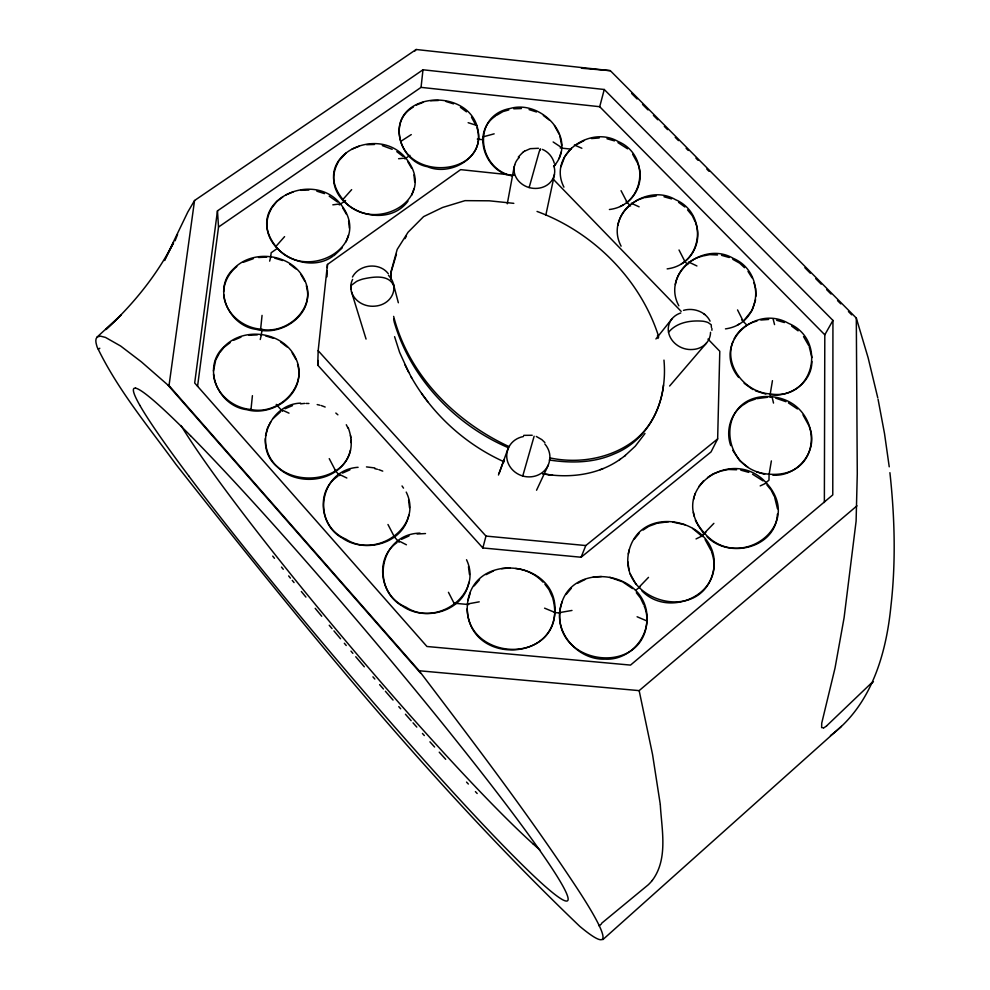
<?xml version="1.0" encoding="UTF-8"?>
<svg xmlns="http://www.w3.org/2000/svg" width="990" height="990" viewBox="0 0 990 990"><rect width="100%" height="100%" fill="white"/><g stroke="black" fill="none" stroke-linecap="round" stroke-linejoin="round"><path stroke-width="1.49" d="M553.571 166.518C578.729 139.021 541.827 99.285 510.296 108.442C471.958 115.298 476.759 167.706 511.644 175.849M663.968 360.113C666.703 389.627 658.424 421.53 634.33 440.488C610.842 458.593 578.593 464.038 549.908 457.9M832.937 320.414L832.776 494.901L630.519 665.094L426.95 646.495L194.684 382.994L217.466 210.87L422.99 69.783L604.259 89.496L832.937 320.414L824.806 334.806L824.361 502.499M554.907 612.451C558.793 559.721 472.626 550.292 467.466 603.987C462.132 657.904 550.836 667.545 554.907 612.451L544.587 608.169M769.069 474L768.982 480.15L765.406 483.095M770.133 397.225L770.171 394.156M823.643 727.811L821.626 727.588L821.725 723.183L835.015 668.101L844.086 617.785L856.102 521.21L857.278 473.876L856.301 318.05L610.323 70.674L581.439 68.223M755.89 296.27L755.593 288.585L753.947 282.744M513.921 175.279L460.635 169.637L327.455 264.454L318.174 350.707L317.716 365.1L482.848 547.953L581.093 557.234L711.043 451.923L717.651 438.904L719.792 351.277L707.986 339.087M559.87 612.55C555.204 665.8 643.537 676.554 646.977 620.99C650.158 568.953 564.35 558.36 559.87 612.55L571.985 610.446M390.691 279.415L390.963 271.854L397.2 249.406L408.066 232.229L423.584 216.624L442.604 207.467L465.003 200.648L489.295 200.809L513.81 203.346M326.985 276.816L327.22 270.641M327.344 267.548L327.455 264.454M390.642 277.745L390.84 273.129L396.421 254.195M811.899 361.461C811.899 382.152 790.75 397.039 771.123 394.899M777.41 514.082C775.937 547.965 729.098 559.362 707.12 536.778M223.653 291.815C224 281.952 229.235 272.658 236.833 266.533M213.456 370.978L215.709 360.001L219.161 353.616M297.557 364.32C306.145 392.981 273.178 417.248 246.782 409.674C218.134 406.259 201.44 367.216 224.012 346.785C244.023 325.871 284.229 331.786 295.961 358.751C308.991 386.273 278.487 415.441 250.99 409.489L252.413 395.678M306.318 285.813C314.808 313.892 282.002 336.86 256.497 329.385C228.69 326.205 211.674 288.3 233.987 268.426C253.824 248.28 292.978 254.145 304.747 280.331C317.679 307.247 287.236 335.177 260.63 329.138L262.053 315.389M317.716 365.1L318.198 360.546M197.554 386.348L218.53 227.044L421.047 87.367L422.99 69.783M261.273 335.449L262.004 329.324M270.629 257.326L271.173 252.735L277.485 248.317M194.547 200.512L169.018 385.58L419.154 670.762C470.906 739.035 523.091 807.197 570.636 878.551C577.987 889.676 633.649 971.301 579.744 926.318C431.875 784.699 302.396 624.888 175.874 464.285C148.215 426.294 117.513 389.553 97.107 346.958C96.278 343.864 94.619 339.681 97.193 336.959L121.325 314.82L105.881 329.571C132.994 304.561 156.643 275.579 173.559 242.686L164.451 260.531L187.791 212.058L194.547 200.512L416.147 49.5L610.323 70.674M732.984 341.327C723.405 365.718 745.458 392.696 770.245 393.909L772.448 380.655M769.131 474.185C825.833 478.727 823.965 401.915 772.027 396.767C715.584 391.656 716.884 470.832 769.131 474.185L771.371 460.907M540.33 149.911L540.49 148.847L540.082 149.391A23.525 0.817 -74.4 0 0 539.055 152.213L529.155 187.531M507.288 203.792L514.194 166.605M265.518 435.872L267.374 428.311L270.728 421.963M755.605 299.723L752.078 310.365L743.614 320.884M545.837 215.078L554.499 174.413M693.582 499.529L694.126 496.98M629.318 549.66C615.384 600.274 698.841 624.95 712.788 573.359C726.115 522.893 643.166 498.774 629.182 550.056M628.316 553.967L628.885 551.356M663.498 384.999C660.231 414.525 642.436 442.629 614.258 453.878C593.79 463.085 571.106 463.32 549.252 460.004M675.366 284.476C677.618 270.913 688.632 259.405 701.96 256.274M260.259 339.508L261.484 334.286M617.896 225.287C619.455 217.429 623.65 209.892 630.073 205.017M468.864 582.269C463.605 611.548 424.908 622.203 402.15 605.892C379.591 593.456 374.963 557.704 397.052 542.52M269.664 261.137L270.802 256.484M560.984 166.691L564.609 156.94M467.924 600.658L470.287 592.948M561.132 152.114L559.09 158.586M482.848 547.953L485.979 536.073L318.174 350.707M824.806 334.806L599.705 106.71L604.259 89.496M408.783 515.245C402.856 543.993 364.605 553.794 342.107 537.917C319.807 525.814 315.884 490.496 337.949 476.19M413.981 188.694L411.704 195.216M523.067 474.903L534.13 436.231M350.435 450.153C342.998 481.486 298.522 488.441 277.324 466.847C252.45 446.502 269.602 404.019 300.663 403.128M523.425 436.541A21.83 19.961 16 0 0 507.635 450.203A21.842 19.973 16 0 0 522.745 476.029L522.893 475.522M348.48 235.137L346.079 241.82M711.365 327.306L711.228 324.769L708.147 322.579A23.946 9.962 -11.2 0 0 702.962 321.218C690.834 320.117 676.603 322.295 668.559 332.331A21.149 18.624 20.8 0 0 692.604 349.495A21.149 18.637 20.8 0 0 710.535 332.331M694.51 495.792L695.277 493.416M562.37 601.512C550.638 629.021 576.378 660.355 605.014 659.13C631.954 660.85 655.12 631.261 644.106 605.855M499.096 473.269L507.808 449.237M498.477 475.014L504.046 459.917L503.205 462.169M175.082 240.78L177.556 234.432M581.093 557.234L585.795 545.552L717.651 438.904M548.386 464.966L536.555 490.223M404.96 238.64L406.445 236.078M734.11 338.84C738.701 330.054 747.24 323.247 756.942 321.069M352.465 277.027C359.234 264.305 379.393 261.917 388.278 273.698M565.278 155.851L571.391 148.24M338.741 161.209C314.733 202.17 382.486 235.41 407.991 201.156M271.681 208.234C250.891 243.565 303.051 277.868 332.9 256.237M219.916 352.502L224.025 347.304L230.113 342.651M339.446 160.17L345.956 153.066M272.275 207.294L276.94 201.317L282.707 197.022M644.973 433.496L635.295 446.168L624.529 456.105M698.767 486.622L703.643 480.695M634.046 539.426L639.07 533.35M566.132 594.446L571.304 588.27M474.21 585.87L479.531 579.695M518.265 157.088L522.769 152.411M655.924 338.964L672.173 318.594M652.212 880.506C668.436 858.924 661.666 829.571 660.293 804.647M554.153 166.196L555.613 164.476M706.501 343.035L669.624 386.013M416.147 49.5L414.711 51.146M272.993 418.621L280.554 411.766M275.876 246.46C241.882 203.779 311.182 168.102 340.424 203.853C375.012 246.758 304.697 283.672 275.876 246.46L284.588 236.622M342.899 199.46C308.781 157.459 376.943 123.069 405.714 158.029C440.352 200.277 371.238 235.88 342.899 199.46L351.66 189.635M342.206 247.908L333.976 255.667M639.107 587.132L648.5 577.368M704.422 533.127C665.886 490.805 731.573 444.361 766.421 482.996C805.427 525.764 738.986 573.222 704.422 533.127L713.877 523.351M830.462 735.582C871.175 705.375 886.137 654.415 890.913 606.202C896 561.862 894.737 516.978 889.911 472.675M871.398 683.075L826.601 725.893M685.29 261.137C696.366 252.141 701.019 235.892 695.475 222.614M725.46 328.878C762.461 323.903 766.136 272.312 733.194 258.328C703.655 240.719 661.32 273.327 678.831 305.799M626.546 202.851C638.067 194.114 643.587 177.804 637.981 164.192M667.149 268.884C703.605 264.293 708.221 213.531 675.44 199.646C646.445 182.457 604.123 213.889 621.101 246.176M609.407 209.509C645.307 205.276 650.863 155.343 618.23 141.545C589.755 124.765 547.458 155.059 563.929 187.147M602.811 939.646L841.389 726.363M420.02 533.14C379.195 533.684 368.985 591.55 406.086 607.241C436.144 627.252 483.33 594.903 466.525 559.734M419.154 670.762L639.156 690.624L856.956 505.841M601.66 923.225L648.326 884.726A12.536 2.265 -44.2 0 0 652.262 880.481M741.918 405.875C729.952 414.847 725.794 431.739 730.731 445.624M358.095 467.305C319.547 469.78 310.34 524.168 345.943 539.166C375.656 559.053 423.732 527.212 406.222 492.092M635.543 590.461L640.307 586.513M701.068 536.283L705.833 532.348M97.193 336.959L100.398 336.13L105.46 337.404L120.669 346.042L141.372 361.845L167.842 384.974L420.428 672.977M707.528 477.526L713.122 473.839L720.423 471.215M643.067 530.083L648.772 526.309L656.246 523.586M742.983 405.071L748.502 401.495L755.63 398.995M632.053 203.507L637.486 200.042L643.351 197.975M575.227 145.344L584.088 140.543M542.594 473.74C569.077 478.541 598.071 475.101 620.371 459.137M619.505 459.781L625.433 455.45M524.44 151.247L530.281 148.673L538.473 148.29M339.285 204.93L345.584 200.512M404.873 158.907L409.91 155.368M522.708 152.46L524.514 151.185M265.308 438.632C266.124 497.512 370.173 487.525 348.171 427.519M496.547 115.347L502.994 111.561L508.798 109.927M495.631 115.978C472.861 130.816 482.996 166.555 506.558 174.636M681.281 263.983L684.313 262.016M400.727 141.397C387.338 94.112 463.568 85.487 476.846 125.445C491.325 173.559 412.954 182.865 400.727 141.397L411.271 134.591M413.288 107.118C387.053 121.857 400.665 161.989 427.507 166.716C451.539 177.086 486.733 155.678 476.933 127.772M577.69 583.234L585.016 579.509M486.041 574.646L493.49 570.921M737.426 325.029L739.617 323.804M620.223 206.502L623.514 204.757M401.556 539.327L408.994 535.961M342.466 473.096L349.916 469.842M233.529 340.325L240.991 337.144M285.071 408.746L292.533 405.615M243.317 262.288L253.242 258.724M285.999 194.857L293.164 191.924M696.032 538.931L702.714 535.677M416.456 105.014L423.299 102.255M352.069 149.082L359.073 146.248M760.209 485.904L766.421 482.996M600.126 469.743L603.046 468.604M721.76 470.832L728.504 469.47L736.61 469.767M657.607 523.215L668.596 521.693M644.54 197.654L656.16 195.971M703.246 255.915L709.743 254.616L717.527 254.975M683.496 310.365C693.384 307.457 705.474 311.578 710.077 321.144M482.947 136.892L494.159 133.836M756.954 398.636L767.559 397.287M467.466 603.987L479.222 601.833M523.722 435.365L532.199 435.266M501.596 568.656L510.048 567.926M593.035 577.244L601.425 576.514M591.476 138.575L599.197 137.969M760.84 320.03L768.685 319.436M332.826 204.831L340.424 203.853M417.075 534.006L425.49 533.548M249.01 335.301L257.301 334.88M258.526 257.499L266.681 257.128M300.576 403.846L304.734 403.4M513.773 108.813L521.433 108.553M430.675 100.745L438.384 100.497M398.599 158.722L405.714 158.029M300.886 190.315L308.88 190.055M366.634 144.701L374.48 144.478M772.843 475.126C797.693 477.106 819.361 450.054 809.238 426.566M770.245 393.909C814.052 401.16 827.826 339.706 788.51 323.346C754.368 303.546 711.55 344.817 738.676 377.438M306.12 403.437L308.905 403.487M366.473 466.896L374.839 467.961M672.705 522.089L685.068 524.762M454.917 603.281L468.691 604.556M554.388 612.513L560.513 613.082M485.979 536.073L585.795 545.552M515.654 568.483C525.938 569.498 536.011 574.509 542.99 582.12M477.304 139.107L483.442 139.763M560.204 147.968L570.958 149.119M421.047 87.367L599.705 106.71M260.63 329.138C242.637 327.727 225.25 313.385 223.715 294.797M250.99 409.489C232.526 408.078 214.941 393.129 213.506 374.121M549.054 474.705L552.556 475.101M549.302 474.73L542.817 473.777M740.817 470.139L748.836 472.379M606.944 138.749L614.456 140.877M663.981 196.75L671.566 198.903M721.549 255.333L729.222 257.511M609.84 577.331L621.881 581.6M776.667 320.29L784.402 322.542M775.677 398.141L785.961 401.693M274.824 258.167L282.583 260.543M265.58 335.907L273.463 338.32M446.106 101.549L453.544 103.851M317.208 404.576L319.906 405.219M374.715 468.641L377.438 469.297M529.068 109.618L536.481 111.969M382.313 145.592L392.176 149.304M316.837 191.169L324.473 193.619M765.802 394.07L755.395 390.815M764.614 474.272L756.657 471.933M468.146 122.698L476.846 125.445M537.038 211.439C592.49 231.895 639.206 278.029 657.954 334.373L658.659 337.219M321.255 405.541L325.166 407.039M378.799 469.631L382.746 471.129M637.102 616.758L646.977 620.99M574.398 145.01L581.86 148.252M504.232 461.847C465.238 444.349 432.11 414.068 411.135 376.844M536.295 436.454L541.827 439.622L544.896 442.579M631.286 203.235L639.107 206.811M281.729 409.835L288.993 413.152M617.97 142.659L627.586 148.822M542.409 149.403C548.287 151.779 552.668 157.138 554.276 163.214M752.573 474.235L763.067 480.88M508.588 447.814C455.066 424.933 410.603 378.329 394.206 321.998L393.661 318.966M732.786 259.331L739.679 263.167L744.505 267.696M688.718 262.053L696.923 265.976M788.411 402.905L797.445 408.969M339.174 474.297L346.834 478.009M623.156 582.219L632.486 588.567M329.187 196.144L337.615 202.059M398.339 540.664L406.407 544.785M167.842 384.974L169.018 385.58M508.922 446.552C454.954 421.443 408.709 374.975 393.636 316.392M752.957 389.602L744.134 383.291M791.629 326.106L798.088 330.846M678.62 202.356L684.882 206.984M460.424 107.328L466.476 111.833M692.641 528.462L702.318 536.592M543.349 115.508L549.413 120.124M553.15 141.978L561.899 147.77M289.699 264.169L295.899 268.921M396.78 151.631L402.868 156.321M280.69 342.045L287.001 346.921M703.952 313.904L704.818 314.511M748.081 467.391L739.567 460.523L732.798 450.376M641.866 590.807C669.723 619.827 726.796 592.676 711.476 551.69M335.833 413.04L337.887 414.822M631.645 93.481L637.09 98.963M642.547 104.445L647.992 109.915M653.437 115.397L657.793 119.778M664.327 126.361L667.594 129.641M675.23 137.313L678.496 140.605M686.12 148.277L688.298 150.468M695.921 158.14L698.099 160.331M706.823 169.092L709.001 171.282M804.87 267.721L810.315 273.203M815.76 278.685L821.205 284.155M826.65 289.637L831.018 294.018M837.552 300.601L840.819 303.881M848.442 311.553L851.709 314.845M190.476 435.637L180.18 425.329A341.104 20.493 49.7 0 0 135.581 388.167M626.249 201.539L630.568 205.97M684.498 261.212L687.741 264.528M741.671 319.782L747.054 325.302M553.497 179.462L681.17 311.38M766.891 484.939L771.16 490.112L774.192 496.238M687.543 209.892L692.258 215.61L695.005 221.401M475.41 791.616L477.168 793.497M466.55 782.088L468.344 784.03M636.335 592.75L640.567 598.158L643.587 604.519M445.698 759.318L439.238 752.177M434.598 747.029L429.945 741.844M276.247 404.378L282.385 411.271M334.608 469.866L339.731 475.608M393.995 536.506L399.118 542.248M422.458 733.466L424.326 735.558M544.859 584.187L548.992 589.607L552.432 597.317M413.028 722.836L416.815 727.106M411.135 720.695L405.442 714.236M398.784 706.637L400.69 708.815M393.042 700.079L385.382 691.255M379.628 684.61L383.464 689.04M372.921 676.838L374.839 679.053M355.744 656.729L364.32 666.802M350.98 651.123L352.886 653.363M344.334 643.265L346.24 645.517M340.548 638.76L333.939 630.89M329.237 625.259L332.058 628.638M321.725 616.238L315.191 608.343M305.922 597.094L301.331 591.5M292.236 580.35L294.042 582.578M288.647 575.92L290.429 578.135M281.494 567.084L283.276 569.287M272.708 556.12L274.453 558.311M704.038 534.043L697.764 524.91M427.729 401.705L421.579 393.451M803.546 336.6L808.756 345.609M802.989 414.884L808.78 425.403M748.007 271.409L752.091 277.93M471.488 117.216L476.128 125.606M632.697 154.316L637.523 163.004M705.103 539.587L711.03 550.465M554.45 125.619L559.14 134.17M407.892 161.927L411.617 168.201M402.039 485.954L403.512 488.12M342.664 207.789L346.364 214.187M300.972 274.614L304.697 281.049M636.162 584.546L630.172 573.878M292.137 352.786L295.923 359.42M408.746 372.413L399.626 352.403L394.589 336.674M411.654 377.796L404.935 364.827M329.237 458.63L335.561 470.733M621.052 190.674L626.831 201.799M387.969 524.49L394.206 536.531M679.016 249.987L684.659 261.026M448.458 592.305L454.583 604.284M346.29 424.735L348.059 428.225M737.55 309.907L743.057 320.859M695.376 520.27L697.084 523.76M809.251 346.846L811.936 357.576M774.712 497.525L777.484 508.786M856.301 318.05L868.143 357.823L877.759 397.794M559.956 136.385L561.677 145.295M552.841 598.554C569.522 660.256 469.26 669.574 467.206 608.763M351.487 291.803L366.053 339.075M393.735 285.801C389.021 274.057 372.772 276.841 362.922 279.019A23.958 11.088 -6.8 0 0 356.598 281.408L351.24 285.38L350.893 289.006A21.31 18.909 6.7 0 0 375.024 306.145A21.297 18.897 6.8 0 0 393.797 285.801A21.31 18.897 6.8 0 0 388.476 275.331M393.401 283.969L398.351 302.754M773.079 318.867L774.551 324.596M772.027 396.767L773.512 403.079M878.056 399.23L884.528 433.657L889.23 466.81M693.421 512.35L694.225 516.273M657.496 335.561L658.078 338.469M468.456 566.713L469.483 574.509M629.034 569.819L627.846 561.875M408.598 500.099L409.514 507.684M413.931 174.921L414.723 181.838M350.46 435.39L350.881 437.79M348.629 221.055L349.346 228.133M639.156 690.624L652.546 754.467L660.231 804.103M217.466 210.87L218.53 227.044M351.141 440.253L351.264 442.79M711.884 328.358L711.909 330.276M544.859 444.003A21.83 19.961 16 0 1 549.227 462.107A21.842 19.973 16 0 1 522.745 476.029M350.844 289.018A21.31 18.909 6.7 0 1 352.626 279.378M514.713 164.946A20.58 17.746 12.9 0 0 529.143 187.58A20.58 17.733 12.9 0 0 553.93 176.084A20.58 17.746 12.9 0 0 553.732 165.602M514.726 164.946A20.58 17.746 12.9 0 1 519.317 157.422M668.51 332.343A21.149 18.624 20.8 0 1 680.774 312.976M871.324 683.669A73.198 14.405 -46.3 0 1 873.44 681.702M98.332 349.21A71.528 15.592 -37.2 0 1 99.804 348.257M188.756 475.967A340.411 20.406 49.7 0 0 263.476 571.304L274.713 585.139A329.645 19.664 49.7 0 0 363.243 690.735A320.933 19.07 49.7 0 0 381.224 711.538A329.621 19.664 49.7 0 0 471.896 812.654L482.155 823.606A339.966 20.357 49.7 0 0 544.339 885.642A346.636 20.778 49.7 0 0 567.27 900.912A345.337 20.703 49.7 0 0 544.933 857.835A340.659 20.444 49.7 0 0 463.766 750.024L449.25 731.833A332.739 20.035 49.7 0 0 326.985 585.437A326.354 19.713 49.7 0 0 294.018 547.718A332.776 20.047 49.7 0 0 190.513 435.674M188.805 476.029A346.215 20.802 49.7 0 1 139.899 405.43M139.924 405.454A347.478 20.877 49.7 0 1 135.593 388.179M599.136 925.91A77.987 15.951 -44.7 0 1 601.437 923.955M826.563 725.942A12.041 2.067 -45.8 0 1 823.606 727.836M539.847 849.89A302.631 23.438 49.8 0 1 533.152 843.975M533.115 843.926A309.425 24.008 49.8 0 1 462.578 773.128A313.595 24.379 49.8 0 1 303.249 589.656A309.326 23.995 49.8 0 1 230.299 496.51A302.173 23.376 49.8 0 1 181.046 425.552"/></g></svg>
